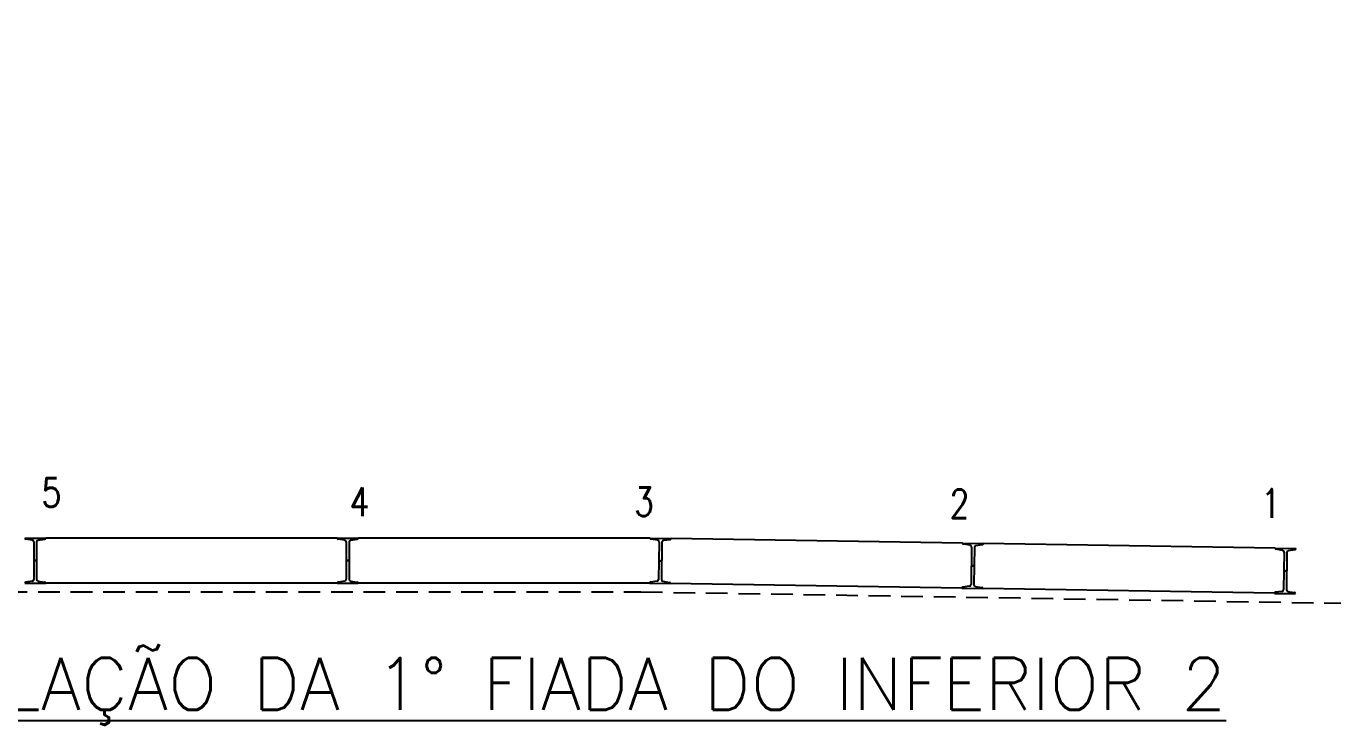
# Model space of a CAD drawing. Extents: x -14651 to 4582, y -13717 to -1290.
# Drawn here: x 1017 to 1769, y -13674 to -13271 of the extents above; entities that cross this region are included whole.
import ezdxf

# ---------------------------------------------------------------- set-up
doc = ezdxf.new("R2010")
doc.units = 0
doc.header["$LTSCALE"] = 25
doc.linetypes.add('DASHED2', pattern=[0.375, 0.25, -0.125])
for name, color, linetype in [('LINHA-FINA', 1, 'Continuous'), ('PENA_6', 6, 'Continuous'), ('PROJ', 252, 'Continuous'), ('SOLO-FUNDAÇOES', 7, 'Continuous'), ('SOLOD-TEXTO-007', 7, 'Continuous'), ('T4', 6, 'Continuous'), ('TERRENO', 1, 'DASHED2')]:
    doc.layers.add(name, color=color, linetype=linetype)
doc.styles.add('ROMANS', font='ROMANS')
doc.styles.add('Texto4', font='romans.shx', dxfattribs={"height": 30})

# ---------------------------------------------------------------- blocks, each defined once
blk = doc.blocks.new('perfilW250x38-5')
at = {"layer": 'PROJ', "linetype": 'Continuous'}
for p, q in [((0.0856, 0.0655), (0.2064, 0.0655)), ((0.1292, 0.0536), (0.0918, 0.0594)), ((0.1378, 0.0434), (0.1378, -0.1724)), ((0.1542, 0.0434), (0.1542, -0.1724)), ((0.1629, 0.0536), (0.2003, 0.0594)), ((0.0856, -0.1945), (0.2064, -0.1945)), ((0.1292, -0.1825), (0.0918, -0.1883)), ((0.1629, -0.1825), (0.2003, -0.1883))]:
    blk.add_line(p, q, dxfattribs=at)
for centre, radius, start, end in [((0.0918, 0.0655), 0.00614, 180, 270), ((0.1276, 0.0434), 0.0102, 0, 81.15819), ((0.1644, 0.0434), 0.0102, 98.84181, 180), ((0.2003, 0.0655), 0.00614, 270, 0), ((0.0918, -0.1945), 0.00614, 90, 180), ((0.1276, -0.1724), 0.0102, 278.84181, 0), ((0.1644, -0.1724), 0.0102, 180, 261.15819), ((0.2003, -0.1945), 0.00614, 0, 90)]:
    blk.add_arc(centre, radius, start, end, dxfattribs=at)
at = {"layer": 'PROJ'}
blk.add_point((0.146, -0.0645), dxfattribs=at)
blk = doc.blocks.new('A$C0151072e')
at = {"layer": 'LINHA-FINA'}
for points in [[(1523.34, -1971.62), (1355.42, -1971.64)], [(1703.59, -1971.63), (1535.42, -1971.62)], [(1883.59, -1974.56), (1715.67, -1971.82)], [(2063.59, -1977.49), (1895.67, -1974.75)], [(1523.34, -1997.62), (1355.42, -1997.64)], [(1703.18, -1997.63), (1535.42, -1997.62)], [(1883.18, -2000.56), (1715.26, -1997.82)], [(2063.18, -2003.48), (1895.26, -2000.75)]]:
    blk.add_lwpolyline(points, dxfattribs=at)
at = {"layer": 'SOLO-FUNDAÇOES', "color": 111, "xscale": 100, "yscale": 100, "zscale": 100}
for p in [(1334.78, -1978.19), (1514.78, -1978.17)]:
    blk.add_blockref('perfilW250x38-5', p, dxfattribs=at)
at = {"layer": 'SOLO-FUNDAÇOES', "color": 111, "xscale": 100, "yscale": 100, "zscale": 100, "rotation": 359.0990540534243}
for p in [(1694.93, -1978.05), (1874.93, -1980.98), (2054.93, -1983.9)]:
    blk.add_blockref('perfilW250x38-5', p, dxfattribs=at)
at = {"layer": 'SOLOD-TEXTO-007', "style": 'ROMANS', "width": 0.8}
for s, p in [('5', (1353.12, -1953.62)), ('4', (1530.53, -1959.06)), ('3', (1694.44, -1958.95)), ('2', (1876.12, -1960.15)), ('1', (2055.49, -1959.92))]:
    blk.add_text(s, height=16.5, dxfattribs=at).set_placement(p)

msp = doc.modelspace()

# ---------------------------------------------------------------- linework, layer by layer
at = {"layer": 'TERRENO', "linetype": 'DASHED2', "ltscale": 2}
msp.add_lwpolyline([(3025.53, -11576), (2359.47, -11578.84), (1610.11, -11581.94), (927.42, -11584.99), (-330.86, -11594.35), (-501.12, -12591.06), (-585.15, -13102.45), (-671.86, -13538.06), (-680.48, -13588.6), (247, -13593.14), (553.8, -13594.59), (798.65, -13597.01), (1370.85, -13596.96), (1899.7, -13605.56), (2137.16, -13606.46), (2374.62, -13607.28), (2842.89, -13599.37)], dxfattribs=at)

# ---------------------------------------------------------------- block references
at = {"layer": 'PENA_6'}
msp.add_blockref('A$C0151072e', (-327.4, -11594.35), dxfattribs=at)

# ---------------------------------------------------------------- texts
at = {"layer": 'T4', "style": 'Texto4'}
msp.add_text('%%UMODULAÇÃO DA 1° FIADA DO INFERIOR 2', height=30, dxfattribs=at).set_placement((888.98, -13665.03))

doc.saveas('drawing.dxf')
